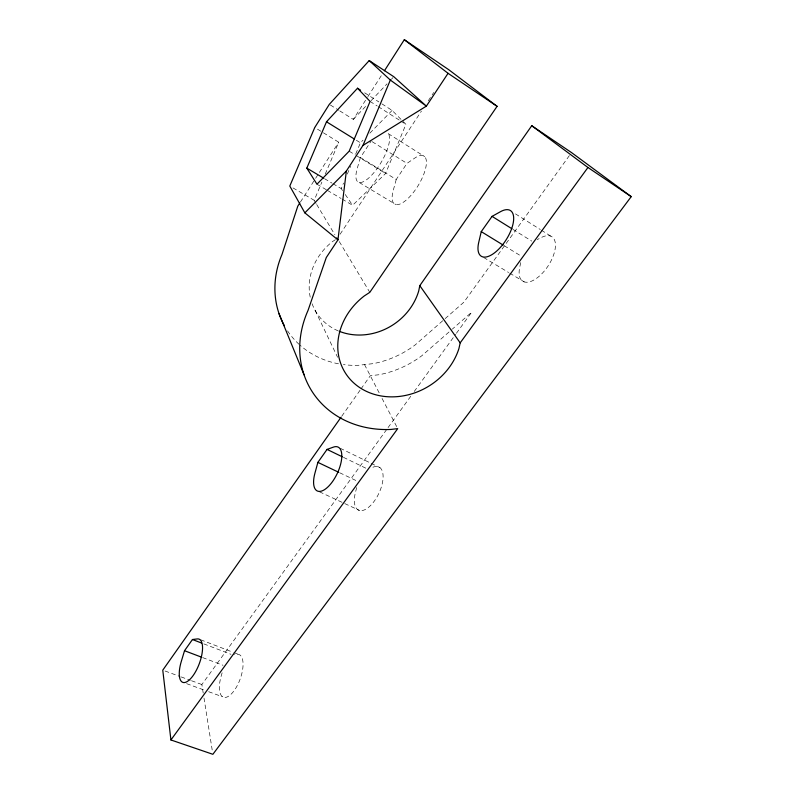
<?xml version="1.0" encoding="UTF-8"?>
<svg xmlns="http://www.w3.org/2000/svg" width="794" height="794" viewBox="0 0 794 794"><rect width="100%" height="100%" fill="white"/><g stroke="black" fill="none" stroke-linecap="round" stroke-linejoin="round"><path stroke-width="0.6" stroke-dasharray="3.97 2.98" d="M520.745 262.546L519.723 267.28A26.609 12.893 -56.6 0 0 532.714 280.639A26.609 12.893 -56.6 0 0 554.917 250.219A26.609 12.893 -56.6 0 0 541.528 237.406L537.181 239.59M356.695 487.526L355.474 492.27A23.87 11.225 -64.7 0 0 363.215 510.324A23.87 11.225 -64.7 0 0 382.063 484.499A23.87 11.225 -64.7 0 0 374.014 466.872L370.719 467.914M396.236 179.494L393.248 190.401A28.137 10.471 -58.7 0 0 403.302 202.281A28.137 10.471 -58.7 0 0 425.405 169.221A28.137 10.471 -58.7 0 0 414.934 157.976L406.985 163.385L396.236 179.494L360.416 157.53L371.135 141.044M222.131 672.776L221.119 676.309A22.738 9.478 -69.9 0 0 225.109 697.46A22.738 9.478 -69.9 0 0 241.426 675.108A22.738 9.478 -69.9 0 0 237.178 654.306L233.148 654.673M360.416 157.53L357.221 168.507A28.584 9.717 -59.2 0 0 374.381 172.08A28.584 9.717 -59.2 0 0 386.738 132.658M342.125 199.086L352.605 205.289L385.566 173.499L405.913 124.321L392.117 110.426L379.909 102.585M342.571 190.58L341.231 188.615L343.574 183.027M347.315 174.085L350.591 166.264M355.742 153.976L360.426 142.801L362.997 140.171M316.091 203.472L314.186 200.306L321.888 182.074M325.252 174.104L338.72 142.205L314.761 127.497M300.43 202.033L314.95 179.345M315.605 178.313L338.72 142.205M339.753 110.892L353.31 119.398L367.225 97.662M367.88 96.63L381.795 74.894M340.1 234.23L421.435 111.1M428.274 100.759L433.732 92.471M341.767 416.205L360.307 389.894M361.022 388.881L370.292 375.731L379.175 374.718A94.238 83.807 -33.1 0 0 421.862 355.712L451.379 329.937M569.367 155.594L463.934 302.147L443.677 319.913M203.214 693.102L201.865 684.537L387.313 428.631M388.038 427.629L411.312 395.511M414.22 391.502L455.677 334.294M456.401 333.291L471.676 312.221L452.302 329.133M353.31 119.398L365.965 106.059M371.026 100.729L387.055 83.836M391.273 79.39L392.961 77.614M369.845 133.174L392.117 110.426M442.764 320.726L415.143 344.953A92.432 82.645 -33.5 0 1 373.249 363.632L358.233 365.309A92.432 82.645 -33.5 0 1 343.365 364.585M335.386 239.679L332.408 241.654A57.644 51.511 -33.4 0 0 310.603 298.852M186.62 683.644L203.998 690.006M208.633 691.703L222.548 696.785M165.063 671.009L180.01 676.508M181.161 676.925L190.362 680.309M191.513 680.736L201.865 684.537M202.639 657.581L223.025 665.293M203.79 643.874L231.004 654.325M200.703 639.795L232.751 652.142M233.893 652.589L239.619 654.792M319.555 491.853L359.742 510.552M339.693 472.758L357.131 481.075M343.425 457.334L366.332 468.43M340.179 448.253L370.034 462.793M371.135 463.339L379.979 467.646M292.976 187.92L314.186 200.306M316.955 184.208L326.394 189.786M327.436 190.411L341.073 198.47M324.538 178.68L331.842 183.027M332.885 183.642L341.231 188.615M359.196 182.471L395.819 204.544M483.695 257.484L508.656 272.521M509.698 273.146L524.248 281.92M504.259 245.733L520.983 255.996M349.171 151.178L355.404 155.009M356.446 155.644L385.566 173.499M356.317 140.25L360.426 142.801M372.158 141.679L406.985 163.385M512.974 229.406L531.791 241.128M330.364 105.007L338.71 110.237M388.167 133.59L424.721 156.646M515.465 213.874L540.337 229.555M541.379 230.21L552.783 237.406M370.073 101.414L377.239 105.999M378.272 106.654L399.769 120.4M400.791 121.055L405.913 124.321M364.644 92.799L378.887 101.94M345.251 194.5L352.605 205.289M339.276 241.545L369.806 292.341M316.717 204.524L334.909 234.826M364.525 364.605L379.81 394.082M382.053 398.399L397.725 428.621M315.119 310.365L337.599 357.3M203.989 698.005L212.494 751.849M338.512 363.801A92.432 82.645 -33.5 0 1 299.993 345.162M299.11 344.368A92.432 82.645 -33.5 0 1 287.537 330.87M338.165 330.85A57.644 51.511 -33.4 0 1 311.893 303.189"/><path stroke-width="1.19" d="M336.735 237.863L337.946 239.887L304.846 212.852L289.79 186.054L314.761 127.497L329.321 104.351L369.21 60.582L390.33 80.055L362.987 145.401L346.353 171.038L337.946 239.887L326.274 257.554L308.042 310.394A102.883 89.087 -31.5 0 0 390.777 429.455L397.725 428.621L170.918 739.958L212.871 754.3L631.23 196.644L571.531 152.587L531.742 125.72L419.788 285.661L418.716 290.961A57.644 51.511 -33.4 0 1 339.227 331.287M631.23 196.644L587.947 167.494L460.192 342.859L458.912 348.606A64.145 55.52 -31.4 0 1 363.265 389.745A64.145 55.52 -31.4 0 1 364.248 295.964L369.806 292.341L497.084 106.327L448.769 69.713L404.315 39.7L384.445 70.755M481.253 231.63L478.732 242.369A27.105 12.148 -57.3 0 0 490.821 255.271A27.105 12.148 -57.3 0 0 513.013 224.007A27.105 12.148 -57.3 0 0 500.518 211.67L492.062 216.375L481.253 231.63L503.207 245.098M317.888 462.366L314.94 473.135A24.277 10.54 -64.6 0 0 321.759 491.01A24.277 10.54 -64.6 0 0 340.547 464.55A24.277 10.54 -64.6 0 0 333.401 447.121L327.059 449.414L317.888 462.366L338.601 472.241M184.526 650.723L181.3 661.422A23.105 8.883 -69.3 0 0 184.397 682.562A23.105 8.883 -69.3 0 0 200.614 659.715A23.105 8.883 -69.3 0 0 197.259 638.932L192.456 639.517L184.526 650.723L201.507 657.154M357.528 88.233L370.073 101.414L349.171 151.178L316.955 184.208L306.812 168.12L326.503 121.79L357.528 88.233L360.575 90.188M299.765 203.066L297.79 206.162L281.989 254.457A92.432 82.645 -33.5 0 0 284.441 325.798M404.315 39.7L448.064 73.316L426.378 106.128L362.987 145.401M341.053 417.217L162.77 670.156L170.918 739.958M304.846 212.852L346.353 171.038M192.456 639.517L201.527 643.001M327.059 449.414L342.333 456.808M306.812 168.12L323.495 178.055M326.503 121.79L354.263 138.98M492.062 216.375L511.931 228.751M369.21 60.582L393.804 76.72L426.378 106.128L390.33 80.055M448.064 73.316L497.084 106.327M531.742 125.72L587.947 167.494M419.788 285.661L460.192 342.859M279.061 313.739L304.033 374.758"/></g></svg>
